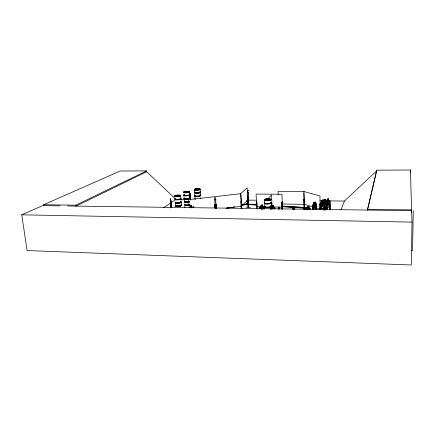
<?xml version="1.0" encoding="UTF-8"?>
<svg xmlns="http://www.w3.org/2000/svg" width="435" height="435" viewBox="0 0 435 435"><rect width="100%" height="100%" fill="white"/><g stroke="black" fill="none" stroke-linecap="round" stroke-linejoin="round"><path stroke-width="0.65" d="M171.129 203.694L170.933 205.445L170.542 200.905M376.775 170.161L367.439 210.056L376.775 170.161L410.461 170.014L411.63 212.693M189.964 194.26L189.693 192.428L189.785 198.349M410.422 172.706L410.461 170.014M170.721 201.106L171.037 204.559L170.792 203.297C171.08 209.376 169.96 197.887 170.732 202.628M67.447 205.972L411.662 210.66L412.01 222.111L411.303 264.986L27.079 250.56L21.75 214.825L42.581 205.63L60.057 205.869M413.25 210.638L412.57 250.674L411.532 250.642M170.335 201.122C170.183 202.982 170.623 200.095 170.346 201.171M189.655 194.766L190.046 198.632L190.177 196.973M248.2 207.283L248.162 206.853M316.136 209.431L316.201 203.944M316.18 209.436L316.343 208.283M190.519 206.935L190.633 206.462L190.503 206.902M324.314 201.405L324.717 201.867L324.477 207.854L321.394 208.534L320.905 207.027L320.812 202.677L321.302 202.014L322.117 201.818M326.049 205.94L326.495 207.43L329.578 206.766L329.947 205.086M326.206 201.601L325.826 201.53L325.168 203.14L324.706 202.286M309.66 209.11L309.171 209.066M267.824 199.268L268.33 199.268M268.645 199.252L268.281 199.399M268.254 199.263C269.341 199.442 266.943 199.176 268.205 199.355M267.781 199.241L268.02 199.11M267.34 200.459L266.911 200.6M190.742 207.109L190.737 205.108L190.824 206.766L190.59 206.527M329.436 200.905L344.411 201.052L376.775 170.743M340.92 209.817L344.411 201.052M324.717 204.967L325.162 203.863L326.011 205.282M325.951 202.215L325.434 203.45L326.016 204.499M326.011 205.809L325.494 207.038C327.212 208.588 325.831 209.898 325.222 207.451C324.646 210.094 323.243 209.741 324.956 207.169M248.374 207.288L247.548 195.233L248.075 207.413L248.385 207.294L247.705 195.233M326.462 207.974L325.837 209.404L324.613 209.67L323.928 208.528M189.442 195.989L189.595 197.958M189.905 194.967L190.062 197.675M189.856 193.879L189.693 192.428M189.6 194.494L189.954 193.716M189.584 192.759L189.834 198.349M189.595 192.797L189.742 192.422M262.435 209.197C264.507 206.761 262.615 206.462 262.098 208.865C261.266 206.565 259.483 207.294 261.756 209.278M273.153 208.86C274.751 207.131 272.56 207.201 272.56 209.001C272.332 207.142 270.081 206.543 272.005 208.903M170.857 207.174L171.336 206.293M171.39 206.293L170.857 207.234L170.721 205.826M247.553 191.895L248.38 193.102L247.553 191.895L248.293 190.633L247.406 191.574M247.765 195.886L248.592 197.088L247.765 195.886L248.505 194.63L247.618 195.565M247.977 199.861L248.798 201.068L247.977 199.861L248.711 198.61L247.825 199.545M247.433 200.182L246.917 201.052L247.874 200.04L248.858 201.003M170.226 202.721L170.672 207.886M170.797 201.709L170.906 202.993M312.912 209.306L312.798 204.907L313.233 204.222L313.978 204.004L313.896 202.357L315.087 202.036C314.434 204.401 315.582 202.938 316.283 203.923L316.435 209.518M170.395 201.166L170.879 200.317M170.743 200.502L170.563 198.991L171.45 207.479M170.64 199.866L170.596 199.36M170.417 199.393L170.612 199.051M170.563 198.991L170.493 200.91M170.362 199.393L170.612 198.985M305.62 209.518L306.561 207.587L281.951 206.092M305.294 209.643L306.561 207.587M304.679 209.115L305.636 207.577L282.293 206.353M304.174 199.312L303.733 199.306L304.027 209.485M326.168 209.757L325.929 201.595L326.413 200.937L327.256 200.758L327.272 199.186L328.49 198.931M326.429 200.986L325.929 201.595M320.889 202.699L321.318 202.063L324.331 201.351L324.793 201.845L324.983 210.007M282.103 209.17L281.826 202.041L282.266 202.047L281.793 202.085L282.07 209.213M313.972 204.042L313.412 204.754L313.488 207.805L314.097 208.941L315.168 208.626L315.707 207.152L315.631 204.107L315.043 203.727M271.81 202.819L271.75 205.412M305.941 209.431L306.49 208.756L307.523 208.615L307.453 206.924L309.073 206.717L309.067 208.457L309.856 208.898M305.995 209.447L306.512 208.811M264.551 208.979L264.453 207.093L263.904 206.565C261.239 207.712 264.366 203.498 261.06 205.206L261.136 206.842L260.07 206.946L259.532 207.593L259.592 208.843M198.066 189.16L197.811 188.92M196.212 190.144L196.631 190.16M196.707 190.133L196.397 189.943M197.925 189.176L197.501 189.133L198.023 188.904M196.506 190.051L196.462 189.932M268.672 198.088L271.516 194.929L272.038 207.12M256.509 201.775L256.938 201.78L257.232 208.588M250.533 207.31L246.085 207.169M187.05 191.721L187.382 191.71M187.012 191.71L187.692 191.661L186.816 191.683M187.349 191.449L187.713 191.634L187.148 191.617M270.325 209.148L270.244 207.267L270.771 206.723L274.262 207.049L274.762 207.68L274.817 208.936M270.298 207.294L270.798 206.783M330.067 210.197L329.833 200.769L329.409 200.279L328.523 200.47L328.528 198.866L327.191 199.132L327.267 200.791L326.625 201.47L326.685 204.477L327.359 205.624L328.572 205.358L329.197 203.933L329.143 200.932L328.485 200.535M185.734 192.629L185.805 192.52M322.161 201.867L321.514 202.547L321.579 205.57L322.27 206.717L323.493 206.451L324.124 205.016L324.059 202.003L323.39 201.601L323.401 199.921L322.085 200.198L322.161 201.867L322.166 200.252M185.832 192.694L185.435 192.743L185.712 192.656M178.198 195.543L178.807 195.369M178.247 195.489L178.627 195.353M178.143 195.538L178.856 195.532M176.882 196.413L176.534 196.625L176.817 196.642M247.874 200.04L248.516 201.003M247.281 201.052L246.917 201.052M248.711 198.61L248.347 198.61M248.309 197.028C247.292 194.918 247.618 197.229 248.651 197.028M241.43 206.195L247.798 199.98M241.43 201.166L241.159 201.269L241.43 201.166L241.838 208.528M248.14 194.624L248.505 194.63M248.037 193.096L247.455 192.074L248.037 193.096L248.445 193.042M248.293 190.633L247.928 190.633M240.729 193.602L247.156 187.844L248.276 207.386M306.773 209.322L307.556 208.653L307.453 206.924M266.976 200.383L267.367 200.513M267.128 200.513L267.052 200.453M163.625 207.734L174.913 200.176M271.793 206.875L271.07 207.348L271.146 209.181M256.916 204.526L246.389 204.102L246.411 204.472L250.168 204.466M274.741 208.958L274.762 207.68M274.235 207.06L274.735 207.691M270.244 207.267L270.374 209.159M185.794 192.553L185.435 192.743M185.783 192.705L185.903 192.667M146.649 171.727L75.973 206.19L75.842 205.168L146.573 170.911L146.649 171.727L175.06 198.496M176.844 196.582L176.681 196.593M325.984 205.059L325.228 206.734L324.766 205.88M43.777 206.081L43.587 204.744L120.196 171.026L146.573 170.911M196.544 190.149L196.234 190.106M197.996 189.171L198.284 189.089M313.352 205.842L312.906 205.907L313.352 205.842L313.439 209.153M316.125 209.616L316.011 204.999L316.327 204.907L316.571 209.545M316.011 204.999L316.457 204.934M313.233 204.222L315.886 203.504M313.934 202.4L315.049 202.101M267.248 200.47L267.036 200.573M321.427 208.474L324.477 207.816L324.847 206.163M326.522 207.37L329.512 206.712M324.586 208.387L325.81 208.12M323.765 207.848L326.217 207.332M326.854 207.25L323.771 207.919M321.514 209.518L321.389 203.618L320.91 203.667L321.155 209.599M324.624 210.083L324.477 202.9L324.95 202.851L325.097 210.04M326.495 202.536L326.027 202.585L326.495 202.536L326.642 209.713M329.697 209.626L329.556 201.824L329.909 201.748L330.165 209.583M329.556 201.824L330.024 201.78M324.619 204.825L325.848 204.559L325.782 201.552L324.559 201.807M324.646 206.114L325.869 205.847M324.363 201.356L323.433 201.541L323.401 199.921M326.397 200.981L329.431 200.35M325.782 202.922L324.466 203.199L325.739 202.982L325.772 204.591M323.439 199.931L322.085 200.198M323.629 201.448L324.466 201.215M325.739 201.003L326.674 200.752L327.06 201.269M323.667 201.454L326.696 200.818M197.827 189.073L197.523 189.111L198.355 189.04M324.548 201.269L324.434 199.6L325.75 199.322L325.772 201.013L326.44 201.41M325.782 199.333L324.434 199.6M319.964 209.262L319.986 203.912L320.269 203.993L320.388 209.322M320.269 203.993L319.845 203.939M304.179 199.214L304.446 199.295M242.909 204.542L246.705 204.037L242.741 204.825M226.896 207.984L228.217 207.723M227.603 207.968L230.931 207.305M242.926 204.912L246.727 204.406L246.765 203.89M226.923 208.36L234.84 206.777M242.105 205.331L246.727 204.406M267.889 199.203L268.286 199.165M177.714 206.451L177.404 206.462M178.671 195.581L178.317 195.614M307.507 206.973L309.024 206.777M309.122 208.398L310.182 208.234L310.704 208.762M306.49 208.8L310.204 208.245L310.677 208.805M307.572 209.213L309.062 209.007M294.174 208.495C289.949 209.632 295.447 207.076 294.234 209.637M193.434 207.055L193.129 206.679L193.483 207.087M215.961 204.319L216.396 204.271L215.961 204.319L216.195 208.338M214.814 207.848L214.591 204.472L215.059 204.455L215.292 208.474M241.213 208.795L240.756 201.383L241.18 201.334M226.243 208.109L241.501 206.299M260.097 207L263.893 206.636M259.673 208.631L260.087 208.539M261.13 205.271L262.664 205.113M189.649 194.222L189.867 198.132M190.345 197.958L190.356 199.518L189.997 194.059L190.465 200.182M170.944 200.666L171.537 207.691M197.963 188.997L198.246 188.948M267.041 200.611L267.231 200.53M248.244 197.088L248.592 197.088M248.456 201.062L248.798 201.068M180.791 199.464L184.19 199.496M214.732 199.795L216.086 199.806M247.988 200.116L256.133 200.192M319.932 200.812L321.971 200.834M323.33 200.845L327.403 200.883M281.978 204.048L304.321 204.303M256.715 206.788L261.451 206.853M272.957 207L282.429 207.12M43.587 204.744L75.842 205.168M367.434 209.3L411.679 209.893M21.75 214.825L412.01 222.111M246.389 204.102L256.552 204.738M252.197 204.597L256.933 204.896M281.967 206.467L283.995 206.598M286.703 206.766L291.439 207.065M294.147 207.234L298.203 207.49M300.911 207.664L304.293 207.876M246.411 204.472L256.568 205.108M282.304 206.734L305.332 208.186L305.321 207.799M271.984 205.527L272.881 205.608L272.903 206.157L272.005 206.076M315.087 202.036L315.087 203.738M313.896 202.357L314.016 204.048M312.798 204.907L312.988 209.295M328.528 198.866L328.517 200.54M303.815 191.482L319.948 195.973L320.247 209.349M324.477 202.9L324.738 210.116M320.812 202.677L321.041 209.567M321.389 203.618L321.405 209.485M326.495 207.43L326.054 205.907M320.905 207.027L321.46 208.485M327.185 209.115L327.136 206.658M304.185 204.232L313.178 207.011M316.392 208.001L320.242 209.191M307.561 209.289L307.045 209.474M262.729 206.734L263.577 207.196L263.664 209.023M273.093 205.374L273.164 207.017L273.963 207.62L274.012 208.843M214.591 204.472L214.857 207.892M190.737 205.108L191.596 207.995M190.682 205.113L191.079 205.505M190.699 205.179L191.025 205.51M191.041 205.711L190.834 205.494L191.085 206.239M190.584 206.467L191.449 207.348M264.54 208.093L264.127 208.18M190.916 207.288L191.242 207.625M261.06 205.206L261.207 206.902L260.396 207.517L260.456 208.735M326.674 200.752L327.142 201.247M329.393 200.339L329.79 200.796L329.871 205.075M315.848 203.493L316.245 203.955M189.66 194.76L189.85 195.924C189.535 190.003 190.579 201.53 189.905 196.571L189.905 198.268A2.925 0.658 -4.4 0 1 186.778 199.273A2.925 0.658 -4.4 0 1 184.288 198.567M191.204 207.098L191.416 207.81M170.879 200.263L170.939 200.698M189.954 193.662L189.992 194.092M170.89 207.772L170.379 201.791L170.835 207.881M170.341 203.265L170.727 207.783M171.2 205.668L171.374 207.702M171.178 206.201L171.287 207.484M175.256 202.77L175.479 205.51A3.001 0.707 -4.6 0 0 178.932 206.016A3.001 0.707 -4.6 0 0 181.172 204.852M180.661 195.685A3.012 0.663 -4.6 0 1 175.925 196.522A3.012 0.663 -4.6 0 1 176.42 195.337A3.012 0.663 -4.6 0 1 180.661 195.685L180.873 198.452M180.922 199.029L181.042 200.453M181.205 202.454L181.428 205.195M183.972 196.794L184.076 198.186M184.125 198.746L184.337 201.421M184.728 206.293L184.832 207.674A2.909 0.696 -4.5 0 1 185 207.484M190.046 194.092L190.34 197.958M189.29 207.756L188.665 199.654L214.542 196.712L215.303 208.088M193.483 207.832L193.227 207.076L193.265 207.609M193.227 207.816L193.129 206.679L193.173 207.821M194.363 189.584L194.565 192.243M194.711 194.168L194.809 195.543M194.858 196.093L195.049 198.735A2.882 0.652 -4.2 0 0 195.326 199.051M200.111 189.437A2.882 0.614 -4.1 0 1 195.652 190.215A2.882 0.614 -4.1 0 1 195.973 189.133A2.882 0.614 -4.1 0 1 200.111 189.437L200.296 191.933M200.535 195.233L200.334 192.487A2.876 0.625 -4.1 0 1 197.272 193.281A2.882 0.625 -4.1 0 1 194.603 192.797A2.876 0.625 -4.1 0 0 197.272 193.281A2.882 0.625 -4.1 0 0 200.339 192.487M216.353 204.232L216.663 208.321M216.233 208.376L215.45 196.582L240.8 193.695L241.637 208.74M241.267 201.166L241.729 208.642M240.767 194.266L241.137 200.894M241.191 201.938L241.381 205.287M241.452 206.63L241.566 208.637M246.243 203.879L246.259 204.249M256.802 208.582L256.084 194.075L281.934 194.249L282.511 209.219M261.304 209.257L261.223 207.435L262.756 207.277L262.843 209.104M259.575 207.598L259.646 208.854M264.469 199.893L264.605 202.824M264.632 203.439L264.774 206.473M264.398 207.12L264.496 208.99M262.653 205.102L262.745 206.75M273.191 207L273.169 205.309L271.641 205.184L271.766 206.886M273.262 208.773L273.213 207.549L271.815 207.419L271.891 209.251M279.178 207.087L279.226 209.143M278.83 209.094L278.748 207.082L278.797 209.137M278.221 194.722L278.085 191.4L303.945 191.541L304.467 209.491M282.266 202.047L282.543 209.175M293.881 209.442L293.864 208.882L292.891 209.012L292.913 209.578M294.125 208.561L294.185 209.697M304.543 202.688L304.739 209.474M304.304 199.322L304.603 209.501M303.853 192.819L304.147 202.889M304.179 203.993L304.315 208.74M308.997 206.766L309.046 208.447M313.222 205.815L313.303 209.126M313.037 205.934L313.124 209.246M316.147 205.026L316.256 209.643M319.986 203.912L320.106 209.235M323.243 207.506L323.287 209.985L323.2 207.506M327.093 206.674L327.142 209.115M326.386 202.509L326.527 209.681M326.136 202.618L326.283 209.79M329.67 201.856L329.812 209.659M181.177 202.275A3.001 0.691 -4.6 0 1 177.926 203.33A3.001 0.691 -4.6 0 1 175.435 202.579M180.552 201.791A3.04 0.701 -4.6 0 1 180.509 202.699A3.04 0.701 -4.6 0 1 176.653 203.14A3.04 0.701 -4.6 0 1 175.376 202.378M181.156 204.782A2.991 0.701 -4.6 0 1 178.926 205.94A2.991 0.701 -4.6 0 1 175.479 205.434M180.694 198.496A3.045 0.685 -4.6 0 1 178.018 199.67A3.045 0.685 -4.6 0 1 175.093 198.964M180.9 201.546A3.001 0.691 -4.6 0 1 178.268 202.726A3.001 0.691 -4.6 0 1 175.387 202.009M180.672 198.703A3.007 0.674 -4.6 0 1 178.035 199.861A3.007 0.674 -4.6 0 1 175.147 199.159M180.536 201.617A3.04 0.701 -4.6 0 1 180.498 202.52A3.04 0.701 -4.6 0 1 176.643 202.96A3.04 0.701 -4.6 0 1 175.365 202.204M180.677 198.322A3.045 0.685 -4.6 0 1 178.007 199.496A3.045 0.685 -4.6 0 1 175.077 198.784M180.851 198.278A3.007 0.674 -4.6 0 1 177.6 199.312A3.007 0.674 -4.6 0 1 175.098 198.588M181.199 205.282A2.991 0.707 -4.6 0 1 178.97 206.446A2.991 0.707 -4.6 0 1 175.522 205.94M181.194 205.102A3.001 0.707 -4.6 0 1 178.954 206.266A3.001 0.707 -4.6 0 1 175.495 205.76M200.29 195.484A2.876 0.642 -4.1 0 1 197.892 196.576A2.876 0.642 -4.1 0 1 195.005 195.919M200.312 195.282A2.92 0.647 -4.1 0 1 197.881 196.392A2.92 0.647 -4.1 0 1 194.951 195.728M200.47 198.05A2.871 0.652 -4.2 0 1 200.617 198.539M195.331 198.98A2.871 0.652 -4.2 0 1 195.049 198.665M200.486 198.121A2.882 0.652 -4.2 0 1 200.633 198.61M195.114 199.018A2.866 0.652 -4.2 0 1 195.07 198.849M200.475 198.235A2.866 0.652 -4.2 0 1 200.769 198.545M200.317 192.129A2.92 0.636 -4.1 0 1 197.256 193.102A2.92 0.636 -4.1 0 1 194.706 192.433M200.247 194.929A2.876 0.642 -4.1 0 1 197.854 196.016A2.876 0.642 -4.1 0 1 194.962 195.369M200.296 195.114A2.92 0.647 -4.1 0 1 197.871 196.218A2.92 0.647 -4.1 0 1 194.94 195.56M200.056 191.819A2.925 0.636 -4.1 0 1 197.626 192.906A2.925 0.636 -4.1 0 1 194.69 192.259M200.502 198.36A2.882 0.658 -4.2 0 1 200.747 198.507M189.247 198.007A2.925 0.658 -4.4 0 1 189.66 198.121M189.263 197.805A2.963 0.669 -4.4 0 1 189.279 198.665A2.963 0.669 -4.4 0 1 185.533 199.089A2.963 0.669 -4.4 0 1 184.233 198.371M189.421 194.581A2.969 0.652 -4.4 0 1 188.453 195.467A2.969 0.652 -4.4 0 1 184.652 195.668A2.969 0.652 -4.4 0 1 184.326 194.853M189.617 197.561A2.925 0.658 -4.4 0 1 187.11 198.681A2.925 0.658 -4.4 0 1 184.244 198.007M189.399 194.782A2.925 0.647 -4.4 0 1 188.442 195.658A2.925 0.647 -4.4 0 1 184.696 195.859A2.925 0.647 -4.4 0 1 184.375 195.049M189.252 197.631A2.963 0.669 -4.4 0 1 189.263 198.49A2.963 0.669 -4.4 0 1 185.517 198.915A2.963 0.669 -4.4 0 1 184.222 198.202M189.41 194.407A2.969 0.652 -4.4 0 1 188.437 195.293A2.969 0.652 -4.4 0 1 184.641 195.494A2.969 0.652 -4.4 0 1 184.315 194.684M189.355 194.222A2.931 0.642 -4.4 0 1 188.398 195.092A2.931 0.642 -4.4 0 1 184.652 195.293A2.931 0.642 -4.4 0 1 184.331 194.488M189.111 201.574A2.914 0.669 -4.4 0 1 185.566 201.873A2.914 0.669 -4.4 0 1 184.5 201.166M189.133 201.764A2.925 0.674 -4.4 0 1 185.576 202.063A2.925 0.674 -4.4 0 1 184.505 201.356M189.122 201.65A2.925 0.674 -4.4 0 1 185.566 201.949A2.925 0.674 -4.4 0 1 184.494 201.242M189.345 204.586A2.914 0.685 -4.4 0 1 185.799 204.885A2.914 0.685 -4.4 0 1 184.734 204.167M189.388 205.146A2.914 0.685 -4.4 0 1 186.169 205.467A2.914 0.685 -4.4 0 1 184.614 204.912M189.399 204.956A2.958 0.696 -4.4 0 1 185.805 205.26A2.958 0.696 -4.4 0 1 184.723 204.532M189.388 204.787A2.958 0.696 -4.4 0 1 185.794 205.092A2.958 0.696 -4.4 0 1 184.712 204.358M189.149 202.074A2.914 0.674 -4.4 0 1 185.604 202.367A2.914 0.674 -4.4 0 1 184.538 201.661M189.143 201.894A2.925 0.674 -4.4 0 1 185.582 202.193A2.925 0.674 -4.4 0 1 184.516 201.487M270.858 206.951A3.235 0.799 -2.5 0 1 266.492 207.479A3.235 0.799 -2.5 0 1 265.116 206.456M270.695 206.157A3.235 0.799 -2.5 0 1 271.059 206.331M271.212 206.533A3.235 0.799 -2.5 0 1 271.141 206.745M270.902 202.688A3.241 0.783 -2.6 0 1 267.965 203.836A3.241 0.783 -2.6 0 1 264.654 203.02M270.641 205.771A3.192 0.788 -2.5 0 1 270.124 206.794A3.192 0.788 -2.5 0 1 266.019 207.011A3.192 0.788 -2.5 0 1 265.132 206.059M270.869 202.906A3.197 0.772 -2.6 0 1 267.971 204.037A3.197 0.772 -2.6 0 1 264.708 203.232M270.69 205.972A3.241 0.799 -2.5 0 1 270.162 207.017A3.241 0.799 -2.5 0 1 266.002 207.234A3.241 0.799 -2.5 0 1 265.105 206.266M270.891 202.503A3.241 0.783 -2.6 0 1 267.955 203.645A3.241 0.783 -2.6 0 1 264.649 202.835M270.842 202.297A3.197 0.767 -2.6 0 1 267.944 203.422A3.197 0.767 -2.6 0 1 264.681 202.623M270.826 207.158A3.192 0.788 -2.5 0 1 266.519 207.68A3.192 0.788 -2.5 0 1 265.165 206.668M313.619 204.716L314.391 206.386L313.684 208.544L314.63 206.663C315.076 209.159 316.522 207.723 314.869 206.233L315.538 204.156L314.63 205.929L314.016 204.657L313.619 204.716M321.731 202.52L322.607 204.2C320.829 206.864 322.406 207.065 322.879 204.488C323.368 206.968 325.037 205.635 323.151 204.075C324.842 201.563 323.346 201.291 322.884 203.765L322.161 202.444L321.731 202.52M326.843 201.443L327.702 203.118C325.94 205.76 327.501 205.972 327.968 203.406C328.447 205.875 330.105 204.548 328.24 202.993C329.85 200.573 328.539 200.143 327.979 202.683L327.289 201.405L326.843 201.443M190.1 197.142L189.954 197.468L189.888 194.429L190.1 197.142M171.026 203.884L170.83 204.238L170.781 201.068L171.026 203.884M274.393 208.653L274.806 208.691L274.393 208.653M270.749 208.311L270.255 208.316L270.749 208.311M315.136 207.321L314.065 207.636L313.988 204.586L315.06 204.276L315.136 207.321M314.837 202.966L314.146 203.167L314.13 202.618L314.82 202.422L314.837 202.966M323.466 205.162L322.243 205.429L322.177 202.405L323.406 202.144L323.466 205.162M328.55 204.075L327.337 204.336L327.278 201.329L328.49 201.073L328.55 204.075M323.156 200.839L322.368 201.008L322.357 200.464L323.145 200.301L323.156 200.839M328.251 199.774L327.468 199.942L327.457 199.404L328.24 199.235L328.251 199.774M325.527 199.714L324.738 199.877L324.749 200.415L325.538 200.252L325.527 199.714M308.741 207.082L307.784 207.218L307.801 207.778L308.758 207.642L308.741 207.082M189.676 207.375L189.236 207.43L189.676 207.375M262.419 205.945L261.43 206.043L261.402 205.499L262.392 205.402L262.419 205.945M171.341 204.706L171.346 206.337L171.341 204.706M178.943 206.136A3.001 0.707 -4.6 0 0 181.183 204.972A3.001 0.707 -4.6 0 1 178.948 206.168A3.001 0.707 -4.6 0 1 175.49 205.657A2.991 0.701 -4.6 0 0 178.943 206.152A2.991 0.701 -4.6 0 0 181.172 204.988A2.991 0.701 -4.6 0 1 178.943 206.125A3.001 0.707 -4.6 0 1 175.484 205.63A2.991 0.701 -4.6 0 0 178.943 206.125M175.914 196.419A3.012 0.663 -4.6 0 0 180.65 195.581A3.012 0.663 -4.6 0 0 176.414 195.239A3.012 0.663 -4.6 0 0 175.914 196.419M175.947 196.702A3.001 0.658 -4.6 0 0 180.661 195.87A3.001 0.658 -4.6 0 0 176.441 195.522A3.001 0.658 -4.6 0 0 175.947 196.702A2.991 0.658 -4.6 0 0 180.65 195.87A2.991 0.658 -4.6 0 0 176.447 195.527A2.991 0.658 -4.6 0 0 175.952 196.702M195.63 189.926A2.882 0.609 -4.1 0 0 200.095 189.154A2.882 0.609 -4.1 0 0 195.951 188.85A2.882 0.609 -4.1 0 0 195.63 189.926M195.636 190.041A2.893 0.614 -4.1 0 0 200.111 189.263A2.893 0.614 -4.1 0 0 195.957 188.953A2.893 0.614 -4.1 0 0 195.636 190.041M195.625 189.943A2.893 0.614 -4.1 0 0 200.105 189.165A2.893 0.614 -4.1 0 0 195.946 188.861A2.893 0.614 -4.1 0 0 195.625 189.943M197.61 192.7A2.876 0.625 -4.1 0 0 200.002 191.634A2.882 0.625 -4.1 0 1 197.61 192.705A2.882 0.625 -4.1 0 1 194.711 192.069A2.876 0.625 -4.1 0 0 197.61 192.7M184.832 192.526A2.936 0.631 -4.3 0 0 189.415 191.721A2.936 0.631 -4.3 0 0 185.245 191.4A2.936 0.631 -4.3 0 0 184.832 192.526M184.859 192.797A2.925 0.631 -4.3 0 0 189.426 192.004A2.925 0.631 -4.3 0 0 185.272 191.683A2.925 0.631 -4.3 0 0 184.859 192.797M184.837 192.623A2.936 0.631 -4.3 0 0 189.426 191.824A2.936 0.631 -4.3 0 0 185.256 191.498A2.936 0.631 -4.3 0 0 184.837 192.623M265.519 200.258A3.203 0.756 -2.6 0 0 270.793 199.632A3.208 0.756 -2.6 0 0 266.682 198.925A3.208 0.756 -2.6 0 0 265.513 200.258A3.208 0.756 -2.6 0 0 270.798 199.627A3.203 0.756 -2.6 0 0 266.682 198.931A3.203 0.756 -2.6 0 0 265.519 200.258M265.535 200.557A3.197 0.756 -2.6 0 0 270.798 199.931A3.197 0.756 -2.6 0 0 266.698 199.23A3.197 0.756 -2.6 0 0 265.535 200.557M265.519 200.372A3.208 0.756 -2.6 0 0 270.804 199.741A3.208 0.756 -2.6 0 0 266.688 199.04A3.208 0.756 -2.6 0 0 265.519 200.372A3.208 0.756 -2.6 0 0 270.804 199.752A3.208 0.756 -2.6 0 0 266.688 199.045A3.208 0.756 -2.6 0 0 265.519 200.377"/></g></svg>
